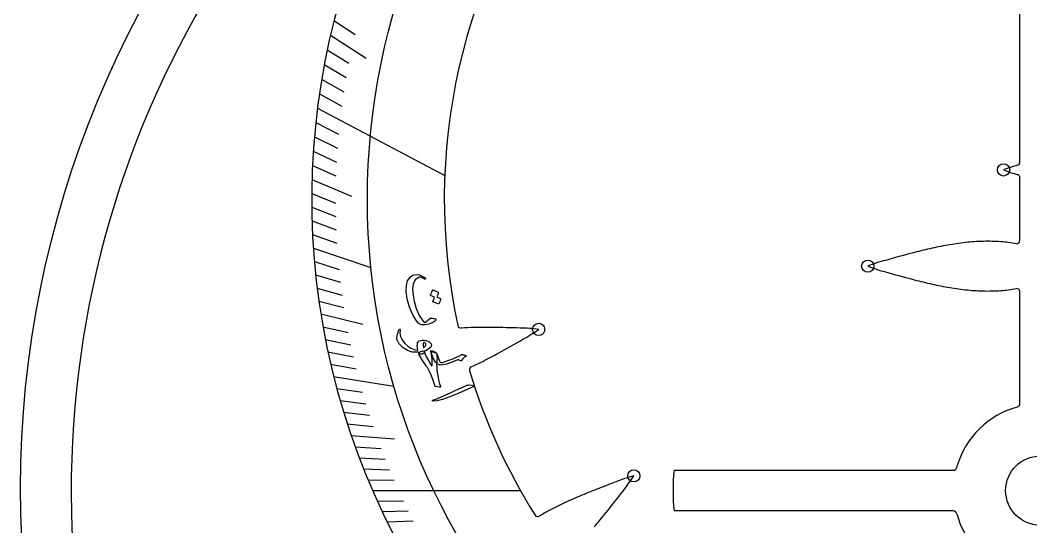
# Model space of a CAD drawing. Header units: millimetres. Extents: x -82 to 82, y -82 to 82.
# Drawn here: x -82.3 to -0.8, y -2.9 to 38 of the extents above; entities that cross this region are included whole.
import ezdxf

# ---------------------------------------------------------------- set-up
doc = ezdxf.new("R2010")
doc.units = ezdxf.units.MM
for name, color, linetype in [('CUT_INNER', 6, 'Continuous'), ('CUT_OUTER', 1, 'Continuous'), ('ENGRAVE', 7, 'Continuous'), ('ENGRAVE_FINE', 8, 'Continuous'), ('TEXT', 5, 'Continuous')]:
    doc.layers.add(name, color=color, linetype=linetype)

msp = doc.modelspace()

# ---------------------------------------------------------------- linework, layer by layer
at = {"layer": 'CUT_INNER'}
for points in [[(-1.647, 26.512), (-1.647, 40.23)], [(-1.647, 20.182), (-1.647, 25.271)], [(-1.647, 6.997), (-1.647, 16.063)], [(-1.865, 6.747), (-1.833, 6.755)], [(-29.567, 1.647), (-29.561, 1.647), (-6.997, 1.647)], [(-6.997, -1.647), (-29.561, -1.647), (-29.567, -1.647)], [(-6.747, -1.865), (-6.755, -1.833)]]:
    msp.add_lwpolyline(points, dxfattribs=at)
msp.add_circle((0, 0), 2.795, dxfattribs=at)
for centre, radius, start, end in [((0, 23.532), 48.112, 92.27108, 192.25802), ((-0.001, 0.001), 78.231, 120.99851, 186.44736), ((0, 23.532), 58.818, 132.83895, 243.57573), ((0.781, 16.603), 10.015, 105.09488, 111.95258), ((-1.897, 26.512), 0.25, 286.33036, 360), ((0.781, 35.18), 10.015, 248.04742, 254.90512), ((-1.897, 25.271), 0.25, 0, 73.66964), ((-2.136, -10.054), 30.349, 100.14051, 102.90131), ((-3.668, -1.489), 21.647, 96.30829, 100.1406), ((-4.18, 3.115), 17.016, 91.46316, 96.29983), ((-4.248, 5.613), 14.516, 85.78772, 91.44588), ((-3.997, 8.471), 11.648, 79.8067, 85.98567), ((-1.897, 20.182), 0.25, 261.12263, 0), ((13.515, -72.271), 94.51, 104.6228, 105.97307), ((1.919, -27.79), 48.543, 102.89316, 104.63423), ((-9.324, 6.45), 12.547, 104.63291, 111.51562), ((-9.327, 29.787), 12.538, 248.48314, 255.36473), ((14.987, 113.898), 100.089, 254.06367, 255.33861), ((1.928, 64.07), 48.578, 255.36463, 257.10324), ((-2.131, 46.324), 30.374, 257.0951, 259.85147), ((-3.666, 37.752), 21.665, 259.85136, 263.67751), ((-4.179, 33.143), 17.028, 263.68591, 268.51571), ((-4.248, 30.64), 14.524, 268.5329, 274.18516), ((-3.998, 27.783), 11.657, 273.98625, 280.19222), ((-1.897, 16.063), 0.25, 360, 98.87737), ((-46.771, 13.37), 0.25, 192.12891, 273.22942), ((-45.347, -8.977), 22.142, 90.90077, 93.65026), ((-44.707, -35.405), 48.578, 89.42713, 91.16574), ((-45.268, -86.914), 100.089, 88.12617, 89.40111), ((-42.12, 0.584), 12.539, 82.54572, 89.4271), ((-47.799, 23.231), 12.558, 298.69693, 305.57374), ((-89.075, 94.034), 94.51, 298.6853, 300.03557), ((-67.019, 53.704), 48.543, 296.95566, 298.69673), ((-45.837, 9.758), 0.25, 114.89558, 196.69922), ((-54.873, 29.58), 21.534, 294.5013, 297.24588), ((-0.016, 23.524), 48.094, 196.7218, 212.043), ((0, 0), 7, 105.45619, 163.11244), ((-1.897, 6.997), 0.25, 284.76563, 360), ((-12.845, 0), 16.802, 174.37635, 185.62486), ((-6.997, 1.897), 0.25, 270, 345.23437), ((-2.51, 0.729), 4.386, 162.69339, 165.41223), ((-29.559, -10.917), 12.538, 105.04547, 111.92719), ((-43.473, 7.832), 12.559, 321.19701, 328.07351), ((-11.804, -60.646), 65.326, 111.39054, 112.68642), ((3.234, -98.784), 106.321, 110.63867, 111.4406), ((-22.48, -35.132), 37.669, 112.67242, 114.90539), ((-108.701, 57.45), 94.51, 321.1853, 322.53557), ((-33.976, -12.459), 12.234, 117.59578, 121.90157), ((-27.689, -23.918), 25.303, 114.90142, 118.19368), ((-40.572, -1.859), 0.25, 212.16797, 301.46474), ((-72.891, 28.63), 48.543, 319.45566, 321.19673), ((-6.997, -1.897), 0.25, 14.76563, 90), ((0, 0), 7, 195.45619, 253.11244)]:
    msp.add_arc(centre, radius, start, end, dxfattribs=at)
at = {"layer": 'CUT_OUTER'}
msp.add_arc((0, 0), 82.35, 279.49272, 185.62553, dxfattribs=at)
at = {"layer": 'ENGRAVE'}
for points in [[(-58.357, 30.879), (-48.075, 25.438)], [(-58.685, 19.576), (-54.042, 18.027)], [(-57.05, 9.219), (-52.181, 8.432)], [(-53.905, 0), (-41.965, 0)]]:
    msp.add_lwpolyline(points, dxfattribs=at)
for centre, radius in [((0, 23.532), 54.322), ((-2.963, 25.892), 0.494), ((-13.926, 18.123), 0.494), ((-40.493, 13.017), 0.494), ((-32.813, 1.192), 0.494)]:
    msp.add_circle(centre, radius, dxfattribs=at)
at = {"layer": 'ENGRAVE_FINE'}
for points in [[(-57.019, 37.967), (-55.315, 36.832)], [(-57.308, 36.776), (-54.426, 34.927)], [(-57.569, 35.588), (-55.822, 34.508)], [(-57.804, 34.403), (-56.037, 33.352)], [(-58.014, 33.224), (-56.227, 32.2)], [(-58.198, 32.048), (-56.392, 31.053)], [(-58.492, 29.715), (-56.649, 28.778)], [(-58.603, 28.557), (-56.742, 27.65)], [(-58.69, 27.407), (-56.812, 26.529)], [(-58.755, 26.263), (-56.86, 25.416)], [(-58.796, 25.127), (-55.606, 23.764)], [(-58.816, 24), (-56.89, 23.214)], [(-58.814, 22.88), (-56.874, 22.125)], [(-58.791, 21.769), (-56.837, 21.046)], [(-58.748, 20.668), (-56.78, 19.975)], [(-58.602, 18.493), (-56.608, 17.864)], [(-58.5, 17.42), (-56.494, 16.823)], [(-58.379, 16.358), (-56.362, 15.792)], [(-58.24, 15.305), (-56.213, 14.772)], [(-58.083, 14.264), (-54.681, 13.428)], [(-57.909, 13.232), (-55.863, 12.765)], [(-57.718, 12.212), (-55.663, 11.778)], [(-57.511, 11.203), (-55.448, 10.802)], [(-57.288, 10.206), (-55.218, 9.837)], [(-56.797, 8.244), (-54.713, 7.942)], [(-56.528, 7.281), (-54.44, 7.012)], [(-56.246, 6.329), (-54.153, 6.094)], [(-55.95, 5.389), (-53.852, 5.187)], [(-55.641, 4.461), (-52.13, 4.18)], [(-55.318, 3.545), (-53.214, 3.41)], [(-54.983, 2.641), (-52.876, 2.54)], [(-54.636, 1.749), (-52.527, 1.681)], [(-54.276, 0.868), (-52.167, 0.835)], [(-53.523, -0.856), (-51.414, -0.823)], [(-53.131, -1.7), (-51.023, -1.633)], [(-52.727, -2.533), (-50.621, -2.431)]]:
    msp.add_lwpolyline(points, dxfattribs=at)
at = {"layer": 'TEXT'}
for points in [[(-48.806, 13.773), (-48.842, 13.731), (-48.883, 13.691), (-48.929, 13.652), (-48.98, 13.616), (-49.036, 13.581), (-49.096, 13.548), (-49.16, 13.518), (-49.229, 13.489), (-49.37, 13.442), (-49.511, 13.408), (-49.655, 13.389), (-49.8, 13.383), (-49.932, 13.394), (-50.042, 13.419), (-50.13, 13.46), (-50.196, 13.516), (-50.349, 13.706), (-50.491, 13.912), (-50.623, 14.134), (-50.744, 14.373), (-50.854, 14.628), (-50.95, 14.899), (-51.035, 15.186), (-51.106, 15.488), (-51.187, 16.064), (-51.175, 16.548), (-51.072, 16.937), (-50.88, 17.23), (-50.717, 17.36), (-50.533, 17.433), (-50.328, 17.449), (-50.104, 17.409), (-50.054, 17.393), (-50.003, 17.373), (-49.951, 17.35), (-49.897, 17.323), (-49.842, 17.293), (-49.786, 17.26), (-49.728, 17.224), (-49.668, 17.184), (-49.651, 17.171), (-49.64, 17.156), (-49.634, 17.139), (-49.634, 17.122), (-49.637, 17.109), (-49.644, 17.099), (-49.655, 17.089), (-49.671, 17.081), (-49.685, 17.076), (-49.7, 17.076), (-49.715, 17.08), (-49.729, 17.089), (-49.787, 17.125), (-49.846, 17.158), (-49.907, 17.185), (-49.969, 17.208), (-50.027, 17.222), (-50.082, 17.226), (-50.134, 17.221), (-50.183, 17.207), (-50.453, 17.009), (-50.617, 16.679), (-50.671, 16.217), (-50.613, 15.624), (-50.55, 15.303), (-50.472, 15), (-50.381, 14.716), (-50.276, 14.449), (-50.159, 14.201), (-50.029, 13.972), (-49.886, 13.76), (-49.731, 13.567), (-49.631, 13.608), (-49.524, 13.679), (-49.411, 13.778), (-49.291, 13.906), (-49.279, 13.912), (-49.254, 13.916), (-49.217, 13.918), (-49.167, 13.919), (-49.162, 13.918), (-49.158, 13.918), (-49.154, 13.917), (-49.151, 13.918), (-49.083, 13.914), (-49.006, 13.904), (-48.92, 13.889), (-48.825, 13.867), (-48.794, 13.856), (-48.781, 13.836), (-48.785, 13.808), (-48.806, 13.773)], [(-48.424, 15.515), (-48.416, 15.51), (-48.411, 15.502), (-48.408, 15.491), (-48.407, 15.477), (-48.418, 15.425), (-48.431, 15.375), (-48.445, 15.325), (-48.462, 15.277), (-48.482, 15.229), (-48.504, 15.183), (-48.529, 15.136), (-48.556, 15.09), (-48.566, 15.08), (-48.576, 15.075), (-48.588, 15.074), (-48.602, 15.077), (-49.031, 15.25), (-49.037, 15.255), (-49.038, 15.265), (-49.035, 15.279), (-49.028, 15.296), (-49.02, 15.309), (-49.01, 15.329), (-48.998, 15.357), (-48.983, 15.391), (-48.966, 15.434), (-48.946, 15.485), (-48.922, 15.544), (-48.896, 15.611), (-49.228, 15.753), (-49.239, 15.76), (-49.243, 15.771), (-49.24, 15.786), (-49.231, 15.804), (-49.223, 15.82), (-49.211, 15.845), (-49.196, 15.878), (-49.176, 15.921), (-49.153, 15.973), (-49.125, 16.035), (-49.094, 16.108), (-49.06, 16.19), (-49.053, 16.199), (-49.046, 16.203), (-49.038, 16.204), (-49.03, 16.2), (-48.619, 16.012), (-48.611, 16.007), (-48.606, 15.999), (-48.603, 15.988), (-48.602, 15.974), (-48.61, 15.93), (-48.62, 15.887), (-48.632, 15.845), (-48.646, 15.804), (-48.663, 15.764), (-48.682, 15.725), (-48.702, 15.686), (-48.724, 15.649)], [(-50.257, 11.166), (-50.7, 11.185), (-51.097, 11.306), (-51.445, 11.529), (-51.744, 11.854), (-51.778, 11.902), (-51.809, 11.949), (-51.837, 11.997), (-51.864, 12.044), (-51.887, 12.091), (-51.907, 12.137), (-51.925, 12.183), (-51.938, 12.228), (-51.948, 12.345), (-51.923, 12.508), (-51.865, 12.717), (-51.772, 12.97), (-51.757, 12.999), (-51.741, 13.017), (-51.723, 13.025), (-51.703, 13.023), (-51.687, 13.013), (-51.677, 12.998), (-51.674, 12.977), (-51.678, 12.951), (-51.703, 12.703), (-51.647, 12.441), (-51.511, 12.168), (-51.294, 11.884), (-51.066, 11.666), (-50.818, 11.5), (-50.551, 11.388), (-50.264, 11.327), (-50.255, 11.331), (-50.249, 11.335), (-50.245, 11.341), (-50.243, 11.349), (-50.275, 11.528), (-50.291, 11.683), (-50.29, 11.815), (-50.272, 11.922), (-50.227, 12.012), (-50.151, 12.079), (-50.045, 12.123), (-49.909, 12.145), (-49.89, 12.146), (-49.871, 12.147), (-49.852, 12.147), (-49.832, 12.147), (-49.811, 12.146), (-49.79, 12.144), (-49.767, 12.143), (-49.743, 12.14), (-49.585, 12.114), (-49.449, 12.069), (-49.334, 12.007), (-49.241, 11.927), (-49.179, 11.837), (-49.158, 11.746), (-49.178, 11.654), (-49.239, 11.56), (-49.332, 11.469), (-49.447, 11.388), (-49.584, 11.319), (-49.741, 11.261), (-49.739, 11.251), (-49.736, 11.241), (-49.733, 11.232), (-49.729, 11.223), (-49.726, 11.214), (-49.723, 11.205), (-49.72, 11.196), (-49.717, 11.186), (-49.716, 11.15), (-49.731, 11.118), (-49.763, 11.089), (-49.81, 11.066), (-49.865, 11.047), (-49.921, 11.034), (-49.98, 11.026), (-50.04, 11.024), (-50.095, 11.028), (-50.136, 11.037), (-50.162, 11.052), (-50.175, 11.072), (-50.199, 11.169), (-50.208, 11.168), (-50.221, 11.167), (-50.237, 11.166), (-50.257, 11.166)], [(-49.753, 11.548), (-49.673, 11.624), (-49.622, 11.698), (-49.599, 11.77), (-49.604, 11.841), (-49.624, 11.879), (-49.65, 11.912), (-49.681, 11.938), (-49.717, 11.959), (-49.735, 11.964), (-49.752, 11.962), (-49.769, 11.951), (-49.785, 11.932), (-49.819, 11.869), (-49.832, 11.786), (-49.825, 11.683), (-49.798, 11.559), (-49.792, 11.547), (-49.783, 11.541), (-49.77, 11.542), (-49.753, 11.548)], [(-48.705, 10.557), (-48.719, 10.425), (-48.727, 10.29), (-48.73, 10.15), (-48.727, 10.006), (-48.719, 9.859), (-48.707, 9.709), (-48.69, 9.556), (-48.668, 9.4), (-48.618, 9.101), (-48.56, 8.839), (-48.495, 8.615), (-48.425, 8.43), (-48.418, 8.409), (-48.418, 8.391), (-48.424, 8.375), (-48.436, 8.361), (-48.452, 8.35), (-48.469, 8.344), (-48.489, 8.341), (-48.511, 8.343), (-48.82, 8.41), (-48.846, 8.418), (-48.865, 8.433), (-48.878, 8.454), (-48.886, 8.483), (-49, 8.883), (-49.137, 9.259), (-49.297, 9.611), (-49.482, 9.938), (-49.493, 9.956), (-49.512, 9.987), (-49.541, 10.03), (-49.579, 10.085), (-49.626, 10.154), (-49.681, 10.234), (-49.746, 10.328), (-49.819, 10.434), (-49.958, 10.642), (-50.063, 10.819), (-50.136, 10.964), (-50.176, 11.077), (-50.173, 11.109), (-50.147, 11.144), (-50.1, 11.182), (-50.03, 11.222), (-49.912, 11.264), (-49.821, 11.272), (-49.758, 11.245), (-49.722, 11.184), (-49.687, 11.087), (-49.627, 10.951), (-49.539, 10.777), (-49.425, 10.565), (-49.367, 10.458), (-49.315, 10.365), (-49.271, 10.286), (-49.234, 10.219), (-49.204, 10.167), (-49.182, 10.128), (-49.166, 10.103), (-49.159, 10.091), (-49.155, 10.087), (-49.152, 10.084), (-49.15, 10.081), (-49.147, 10.078), (-49.145, 10.076), (-49.144, 10.074), (-49.143, 10.072), (-49.142, 10.069), (-49.13, 10.056), (-49.121, 10.052), (-49.115, 10.057), (-49.111, 10.072), (-49.1, 10.136), (-49.092, 10.203), (-49.087, 10.271), (-49.085, 10.343), (-49.086, 10.417), (-49.088, 10.494), (-49.093, 10.573), (-49.101, 10.655), (-49.109, 10.736), (-49.12, 10.814), (-49.131, 10.892), (-49.144, 10.968), (-49.159, 11.042), (-49.176, 11.113), (-49.194, 11.181), (-49.215, 11.246), (-49.217, 11.264), (-49.213, 11.278), (-49.204, 11.286), (-49.188, 11.29), (-49.159, 11.289), (-49.13, 11.285), (-49.1, 11.279), (-49.072, 11.272), (-49.042, 11.262), (-49.012, 11.252), (-48.981, 11.241), (-48.948, 11.228), (-48.886, 11.199), (-48.835, 11.166), (-48.797, 11.131), (-48.77, 11.093), (-48.728, 10.989), (-48.703, 10.866), (-48.696, 10.722), (-48.705, 10.557)], [(-48.258, 10.332), (-48.117, 10.383), (-47.97, 10.437), (-47.815, 10.495), (-47.654, 10.558), (-47.485, 10.625), (-47.308, 10.697), (-47.123, 10.774), (-46.929, 10.855), (-46.74, 10.968), (-46.713, 10.976), (-46.687, 10.98), (-46.661, 10.98), (-46.635, 10.976), (-46.621, 10.973), (-46.603, 10.968), (-46.581, 10.962), (-46.554, 10.954), (-46.522, 10.945), (-46.486, 10.935), (-46.444, 10.924), (-46.398, 10.913), (-46.382, 10.908), (-46.37, 10.901), (-46.361, 10.891), (-46.356, 10.878), (-46.355, 10.867), (-46.361, 10.855), (-46.371, 10.844), (-46.387, 10.834), (-46.476, 10.774), (-46.559, 10.703), (-46.635, 10.618), (-46.704, 10.521), (-46.724, 10.496), (-46.746, 10.483), (-46.773, 10.48), (-46.802, 10.489), (-46.975, 10.549), (-46.995, 10.553), (-47.02, 10.551), (-47.049, 10.545), (-47.084, 10.535), (-47.557, 10.346), (-47.944, 10.216), (-48.243, 10.145), (-48.456, 10.134), (-48.65, 10.203), (-48.827, 10.367), (-48.986, 10.626), (-49.126, 10.98), (-49.153, 11.118), (-49.127, 11.196), (-49.049, 11.214), (-48.918, 11.172), (-48.9, 11.163), (-48.883, 11.155), (-48.865, 11.147), (-48.849, 11.139), (-48.832, 11.132), (-48.816, 11.124), (-48.8, 11.117), (-48.785, 11.11), (-48.755, 11.091), (-48.73, 11.066), (-48.71, 11.034), (-48.697, 10.995), (-48.645, 10.818), (-48.592, 10.664), (-48.537, 10.533), (-48.482, 10.425), (-48.44, 10.367), (-48.389, 10.333), (-48.328, 10.321), (-48.258, 10.332)], [(-45.828, 8.507), (-45.722, 8.492), (-45.678, 8.467), (-45.697, 8.431), (-45.776, 8.384), (-46.945, 7.875), (-47.661, 7.562), (-48.246, 7.349), (-48.7, 7.239), (-49.024, 7.232), (-49.053, 7.24), (-49.071, 7.251), (-49.077, 7.263), (-49.071, 7.277), (-49.06, 7.29), (-49.043, 7.303), (-49.021, 7.314), (-48.994, 7.325), (-48.781, 7.395), (-48.559, 7.48), (-48.326, 7.578), (-48.084, 7.691), (-48.021, 7.719), (-47.849, 7.797), (-47.57, 7.924), (-47.183, 8.1), (-46.325, 8.495), (-46.279, 8.513), (-46.234, 8.525), (-46.192, 8.531), (-46.152, 8.531)]]:
    msp.add_lwpolyline(points, close=True, dxfattribs=at)

doc.saveas('drawing.dxf')
